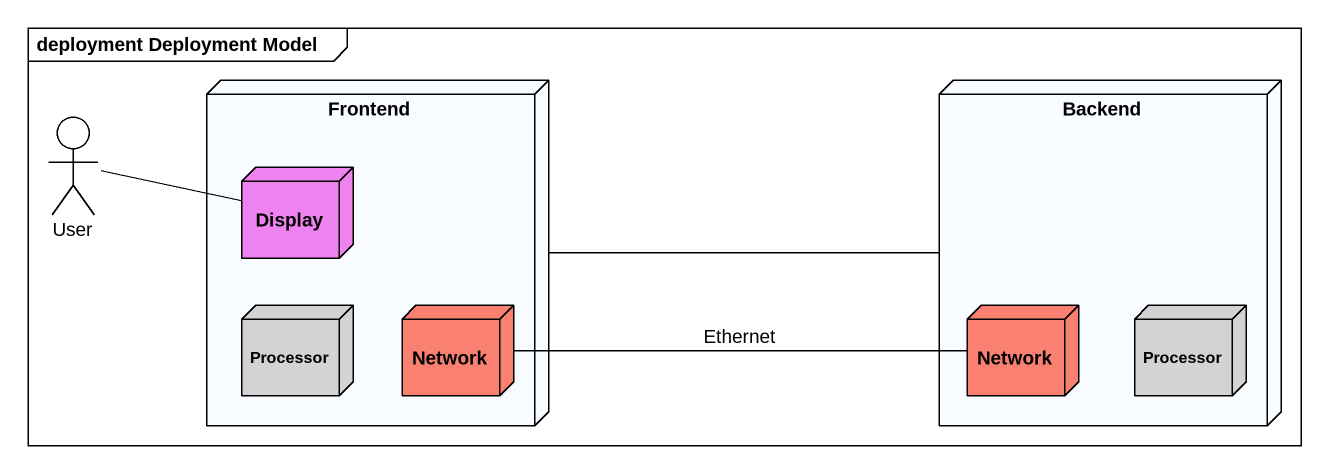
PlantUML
@startuml
mainframe deployment Deployment Model
node Frontend {
  node Display #EE82EE
  node Processor #D3D3D3
  node "Network" as Network_ #FA8072
}
node Backend {
  node "Network" as Network__2 #FA8072
  node "Processor" as Processor_2 #D3D3D3
}
actor User
Frontend -right- Backend
User -right- Display
Network_ -right- Network__2 : Ethernet
@enduml
